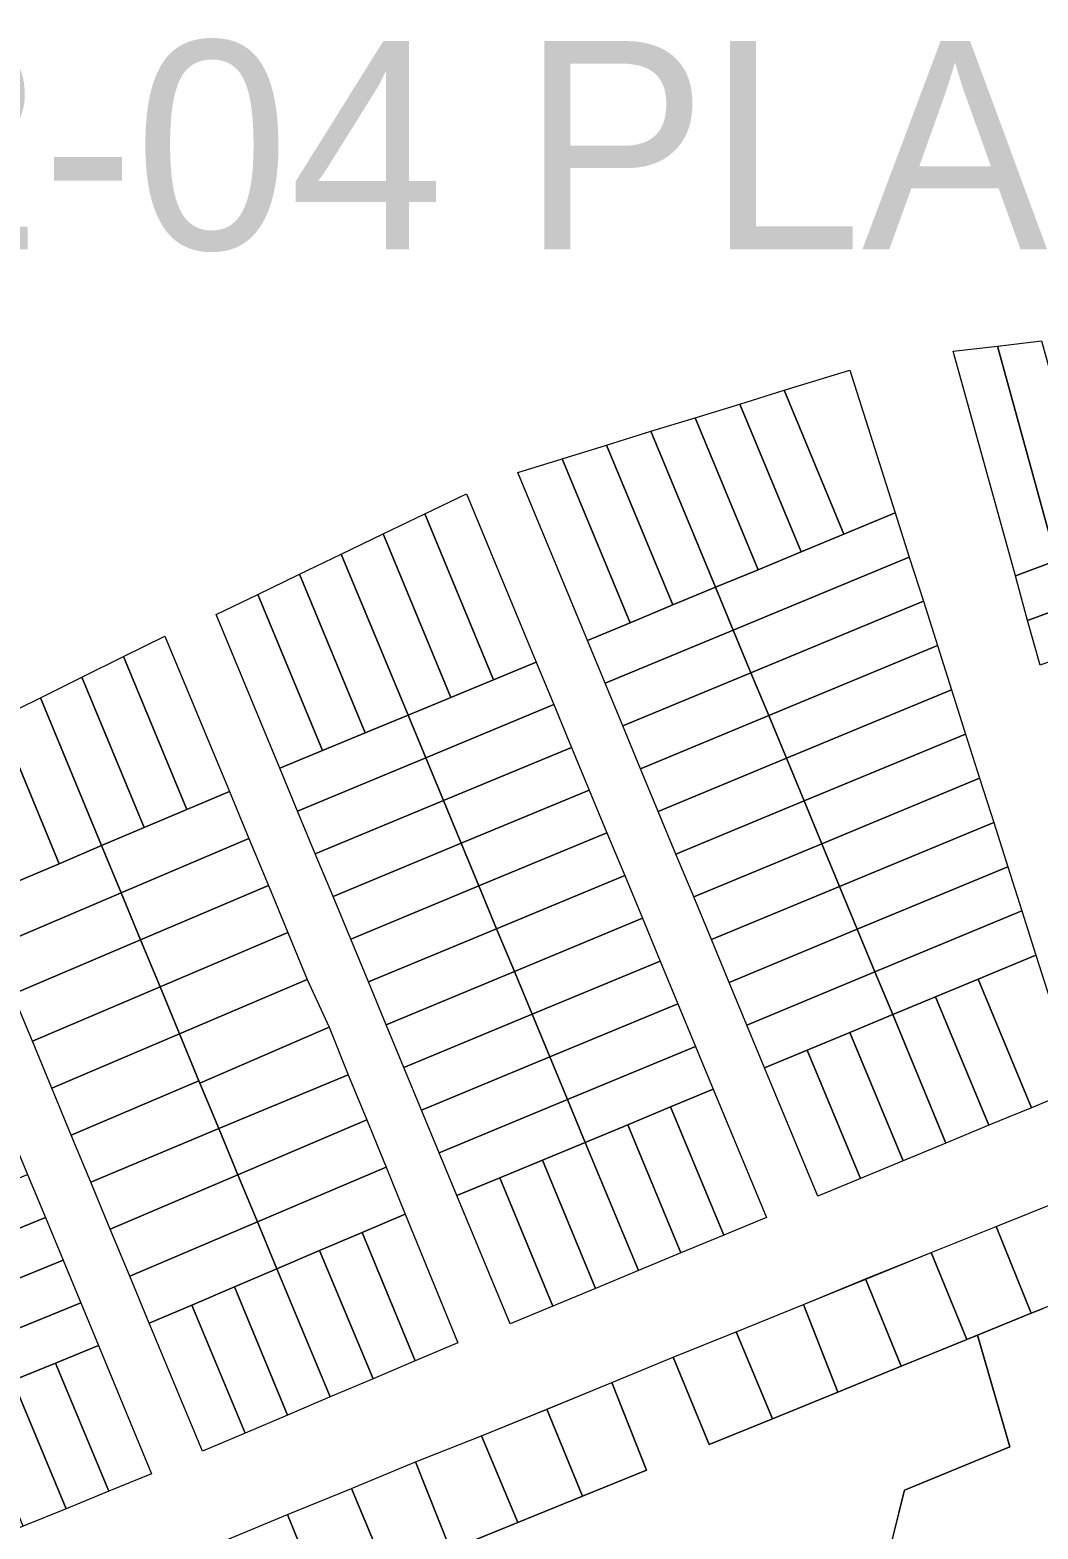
# Model space of a CAD drawing. Header units: metres. Extents: x 3873 to 16340, y -5213 to 3289.
# Drawn here: x 4251.1 to 4469, y 2713.3 to 3037.4 of the extents above; entities that cross this region are included whole.
import ezdxf

# ---------------------------------------------------------------- set-up
doc = ezdxf.new("R2010")
doc.units = ezdxf.units.M
for name, color, linetype, lineweight, plot in [('CONTEXTO-MANZANAS', 8, 'Continuous', 0, False), ('CONTEXTO-PARCELAS', 9, 'Continuous', 0, False), ('TEXTO', 7, 'Continuous', 0, False)]:
    doc.layers.add(name, color=color, linetype=linetype, lineweight=lineweight, plot=plot)

msp = doc.modelspace()

# ---------------------------------------------------------------- linework, layer by layer
at = {"layer": 'CONTEXTO-MANZANAS'}
for points in [[(4469.41, 2900.07), (4466.72, 2909.75), (4464.07, 2919.41), (4450.66, 2967.94), (4460.22, 2969.07), (4469.75, 2970.19)], [(4404.5, 2956.53), (4414.1, 2959.5), (4428.28, 2963.88), (4438.1, 2933), (4441.13, 2923.44), (4444.19, 2913.88), (4447.22, 2904.32), (4450.28, 2894.75), (4453.32, 2885.19), (4456.35, 2875.63), (4459.41, 2866.07), (4462.44, 2856.5), (4465.5, 2846.94), (4468.53, 2837.38), (4477.69, 2808.63), (4467.53, 2804.41), (4458.32, 2800.6), (4449.07, 2796.75), (4439.82, 2792.91), (4430.6, 2789.1), (4421.35, 2785.25), (4409.82, 2813.04), (4406, 2822.25), (4402.19, 2831.5), (4398.35, 2840.75), (4394.53, 2849.97), (4390.69, 2859.22), (4386.85, 2868.47), (4383.03, 2877.69), (4379.19, 2886.94), (4375.38, 2896.16), (4371.57, 2905.41), (4356.5, 2941.72), (4366.1, 2944.69), (4375.69, 2947.66), (4385.28, 2950.63), (4394.88, 2953.57), (4404.5, 2956.53)], [(4327.38, 2928.44), (4336.41, 2932.79), (4345.41, 2937.13), (4360.47, 2900.75), (4364.28, 2891.54), (4368.13, 2882.29), (4371.97, 2873.04), (4375.78, 2863.82), (4379.63, 2854.57), (4383.44, 2845.35), (4387.28, 2836.1), (4391.13, 2826.85), (4394.94, 2817.63), (4398.78, 2808.38), (4410.25, 2780.66), (4401.03, 2776.85), (4391.78, 2773), (4382.57, 2769.19), (4373.32, 2765.35), (4364.07, 2761.5), (4354.85, 2757.69), (4343.35, 2785.41), (4339.5, 2794.66), (4335.69, 2803.88), (4331.85, 2813.13), (4328.03, 2822.35), (4324.22, 2831.6), (4320.38, 2840.85), (4316.57, 2850.07), (4312.72, 2859.32), (4308.91, 2868.54), (4305.07, 2877.79), (4291.29, 2911), (4300.32, 2915.38), (4309.35, 2919.72), (4318.35, 2924.07), (4327.38, 2928.44)], [(4244.32, 2888.6), (4253.29, 2893.04), (4262.25, 2897.47), (4271.25, 2901.94), (4280.22, 2906.38)], [(4280.22, 2906.38), (4294.16, 2872.79), (4298.38, 2862.63), (4302.6, 2852.44), (4306.79, 2842.29), (4311, 2832.13), (4315.75, 2821.79), (4319.85, 2811.54), (4323.85, 2801.75), (4328.03, 2791.54), (4332.19, 2781.38), (4343.53, 2753.6), (4334.35, 2749.69), (4325.22, 2745.82), (4315.94, 2741.88), (4306.72, 2737.94), (4297.54, 2734.04), (4288.32, 2730.13), (4276.85, 2757.82), (4272.63, 2768), (4268.41, 2778.16), (4264.19, 2788.32), (4259.97, 2798.5), (4255.79, 2808.66), (4251.57, 2818.82), (4247.35, 2828.97)], [(4215.32, 2874.97), (4232.13, 2836.41), (4231.41, 2836.13), (4235.25, 2826.88), (4239.1, 2817.63), (4242.91, 2808.41), (4246.72, 2799.16), (4250.54, 2789.94), (4254.38, 2780.69), (4258.22, 2771.44), (4262.04, 2762.22), (4265.88, 2752.97), (4277.35, 2725.25), (4268.1, 2721.47), (4258.85, 2717.69), (4249.6, 2713.91), (4240.32, 2710.13)], [(4292.89, 2710.73), (4306.71, 2716.44), (4320.56, 2722.08), (4334.39, 2727.86), (4348.65, 2733.47), (4362.83, 2739.25), (4376.85, 2745.01), (4390.1, 2750.46), (4403.74, 2755.98), (4418.28, 2761.87), (4431.72, 2767.34), (4445.89, 2773.11), (4459.9, 2778.71), (4473.87, 2784.38)]]:
    msp.add_lwpolyline(points, dxfattribs=at)
at = {"layer": 'CONTEXTO-PARCELAS'}
for points in [[(4464.07, 2919.41), (4450.66, 2967.94), (4460.22, 2969.07), (4473, 2922.69), (4464.07, 2919.41)], [(4464.07, 2919.41), (4450.66, 2967.94), (4460.22, 2969.07), (4473, 2922.69), (4464.07, 2919.41)], [(4464.07, 2919.41), (4450.66, 2967.94), (4460.22, 2969.07), (4473, 2922.69), (4464.07, 2919.41)], [(4473, 2922.69), (4460.22, 2969.07), (4469.75, 2970.19), (4481.97, 2925.97), (4473, 2922.69)], [(4473, 2922.69), (4460.22, 2969.07), (4469.75, 2970.19), (4481.97, 2925.97), (4473, 2922.69)], [(4473, 2922.69), (4460.22, 2969.07), (4469.75, 2970.19), (4481.97, 2925.97), (4473, 2922.69)], [(4428.28, 2963.88), (4438.1, 2933), (4426.97, 2928.38), (4414.1, 2959.5), (4428.28, 2963.88)], [(4428.28, 2963.88), (4438.1, 2933), (4426.97, 2928.38), (4414.1, 2959.5), (4428.28, 2963.88)], [(4428.28, 2963.88), (4438.1, 2933), (4426.97, 2928.38), (4414.1, 2959.5), (4428.28, 2963.88)], [(4417.75, 2924.57), (4404.5, 2956.53), (4414.1, 2959.5), (4426.97, 2928.38), (4417.75, 2924.57)], [(4417.75, 2924.57), (4404.5, 2956.53), (4414.1, 2959.5), (4426.97, 2928.38), (4417.75, 2924.57)], [(4417.75, 2924.57), (4404.5, 2956.53), (4414.1, 2959.5), (4426.97, 2928.38), (4417.75, 2924.57)], [(4408.5, 2920.72), (4394.88, 2953.57), (4404.5, 2956.53), (4417.75, 2924.57), (4408.5, 2920.72)], [(4408.5, 2920.72), (4394.88, 2953.57), (4404.5, 2956.53), (4417.75, 2924.57), (4408.5, 2920.72)], [(4408.5, 2920.72), (4394.88, 2953.57), (4404.5, 2956.53), (4417.75, 2924.57), (4408.5, 2920.72)], [(4399.25, 2916.91), (4385.28, 2950.63), (4394.88, 2953.57), (4408.5, 2920.72), (4399.25, 2916.91)], [(4399.25, 2916.91), (4385.28, 2950.63), (4394.88, 2953.57), (4408.5, 2920.72), (4399.25, 2916.91)], [(4399.25, 2916.91), (4385.28, 2950.63), (4394.88, 2953.57), (4408.5, 2920.72), (4399.25, 2916.91)], [(4375.69, 2947.66), (4385.28, 2950.63), (4399.25, 2916.91), (4390.03, 2913.1), (4375.69, 2947.66)], [(4375.69, 2947.66), (4385.28, 2950.63), (4399.25, 2916.91), (4390.03, 2913.1), (4375.69, 2947.66)], [(4375.69, 2947.66), (4385.28, 2950.63), (4399.25, 2916.91), (4390.03, 2913.1), (4375.69, 2947.66)], [(4366.1, 2944.69), (4375.69, 2947.66), (4390.03, 2913.1), (4380.78, 2909.25), (4366.1, 2944.69)], [(4366.1, 2944.69), (4375.69, 2947.66), (4390.03, 2913.1), (4380.78, 2909.25), (4366.1, 2944.69)], [(4366.1, 2944.69), (4375.69, 2947.66), (4390.03, 2913.1), (4380.78, 2909.25), (4366.1, 2944.69)], [(4356.5, 2941.72), (4366.1, 2944.69), (4380.78, 2909.25), (4371.57, 2905.41), (4356.5, 2941.72)], [(4356.5, 2941.72), (4366.1, 2944.69), (4380.78, 2909.25), (4371.57, 2905.41), (4356.5, 2941.72)], [(4356.5, 2941.72), (4366.1, 2944.69), (4380.78, 2909.25), (4371.57, 2905.41), (4356.5, 2941.72)], [(4336.41, 2932.79), (4345.41, 2937.13), (4360.47, 2900.75), (4351.25, 2896.94), (4336.41, 2932.79)], [(4336.41, 2932.79), (4345.41, 2937.13), (4360.47, 2900.75), (4351.25, 2896.94), (4336.41, 2932.79)], [(4336.41, 2932.79), (4345.41, 2937.13), (4360.47, 2900.75), (4351.25, 2896.94), (4336.41, 2932.79)], [(4408.5, 2920.72), (4417.75, 2924.57), (4426.97, 2928.38), (4438.1, 2933), (4441.13, 2923.44), (4403.1, 2907.66), (4399.25, 2916.91), (4408.5, 2920.72)], [(4408.5, 2920.72), (4417.75, 2924.57), (4426.97, 2928.38), (4438.1, 2933), (4441.13, 2923.44), (4403.1, 2907.66), (4399.25, 2916.91), (4408.5, 2920.72)], [(4408.5, 2920.72), (4417.75, 2924.57), (4426.97, 2928.38), (4438.1, 2933), (4441.13, 2923.44), (4403.1, 2907.66), (4399.25, 2916.91), (4408.5, 2920.72)], [(4327.38, 2928.44), (4336.41, 2932.79), (4351.25, 2896.94), (4342, 2893.1), (4327.38, 2928.44)], [(4327.38, 2928.44), (4336.41, 2932.79), (4351.25, 2896.94), (4342, 2893.1), (4327.38, 2928.44)], [(4327.38, 2928.44), (4336.41, 2932.79), (4351.25, 2896.94), (4342, 2893.1), (4327.38, 2928.44)], [(4318.35, 2924.07), (4327.38, 2928.44), (4342, 2893.1), (4332.78, 2889.29), (4318.35, 2924.07)], [(4318.35, 2924.07), (4327.38, 2928.44), (4342, 2893.1), (4332.78, 2889.29), (4318.35, 2924.07)], [(4318.35, 2924.07), (4327.38, 2928.44), (4342, 2893.1), (4332.78, 2889.29), (4318.35, 2924.07)], [(4466.72, 2909.75), (4464.07, 2919.41), (4473, 2922.69), (4481.97, 2925.97), (4490.91, 2929.25), (4493.57, 2919.6), (4466.72, 2909.75)], [(4466.72, 2909.75), (4464.07, 2919.41), (4473, 2922.69), (4481.97, 2925.97), (4490.91, 2929.25), (4493.57, 2919.6), (4466.72, 2909.75)], [(4466.72, 2909.75), (4464.07, 2919.41), (4473, 2922.69), (4481.97, 2925.97), (4490.91, 2929.25), (4493.57, 2919.6), (4466.72, 2909.75)], [(4309.35, 2919.72), (4318.35, 2924.07), (4332.78, 2889.29), (4323.53, 2885.44), (4309.35, 2919.72)], [(4309.35, 2919.72), (4318.35, 2924.07), (4332.78, 2889.29), (4323.53, 2885.44), (4309.35, 2919.72)], [(4309.35, 2919.72), (4318.35, 2924.07), (4332.78, 2889.29), (4323.53, 2885.44), (4309.35, 2919.72)], [(4406.91, 2898.44), (4403.1, 2907.66), (4441.13, 2923.44), (4444.19, 2913.88), (4406.91, 2898.44)], [(4406.91, 2898.44), (4403.1, 2907.66), (4441.13, 2923.44), (4444.19, 2913.88), (4406.91, 2898.44)], [(4406.91, 2898.44), (4403.1, 2907.66), (4441.13, 2923.44), (4444.19, 2913.88), (4406.91, 2898.44)], [(4314.32, 2881.63), (4300.32, 2915.38), (4309.35, 2919.72), (4323.53, 2885.44), (4314.32, 2881.63)], [(4314.32, 2881.63), (4300.32, 2915.38), (4309.35, 2919.72), (4323.53, 2885.44), (4314.32, 2881.63)], [(4314.32, 2881.63), (4300.32, 2915.38), (4309.35, 2919.72), (4323.53, 2885.44), (4314.32, 2881.63)], [(4375.38, 2896.16), (4371.57, 2905.41), (4380.78, 2909.25), (4390.03, 2913.1), (4399.25, 2916.91), (4403.1, 2907.66), (4375.38, 2896.16)], [(4375.38, 2896.16), (4371.57, 2905.41), (4380.78, 2909.25), (4390.03, 2913.1), (4399.25, 2916.91), (4403.1, 2907.66), (4375.38, 2896.16)], [(4375.38, 2896.16), (4371.57, 2905.41), (4380.78, 2909.25), (4390.03, 2913.1), (4399.25, 2916.91), (4403.1, 2907.66), (4375.38, 2896.16)], [(4469.41, 2900.07), (4466.72, 2909.75), (4493.57, 2919.6), (4496.25, 2909.91), (4469.41, 2900.07)], [(4469.41, 2900.07), (4466.72, 2909.75), (4493.57, 2919.6), (4496.25, 2909.91), (4469.41, 2900.07)], [(4469.41, 2900.07), (4466.72, 2909.75), (4493.57, 2919.6), (4496.25, 2909.91), (4469.41, 2900.07)], [(4305.07, 2877.79), (4291.29, 2911), (4300.32, 2915.38), (4314.32, 2881.63), (4305.07, 2877.79)], [(4305.07, 2877.79), (4291.29, 2911), (4300.32, 2915.38), (4314.32, 2881.63), (4305.07, 2877.79)], [(4305.07, 2877.79), (4291.29, 2911), (4300.32, 2915.38), (4314.32, 2881.63), (4305.07, 2877.79)], [(4406.91, 2898.44), (4444.19, 2913.88), (4447.22, 2904.32), (4410.75, 2889.19), (4406.91, 2898.44)], [(4406.91, 2898.44), (4444.19, 2913.88), (4447.22, 2904.32), (4410.75, 2889.19), (4406.91, 2898.44)], [(4406.91, 2898.44), (4444.19, 2913.88), (4447.22, 2904.32), (4410.75, 2889.19), (4406.91, 2898.44)], [(4379.19, 2886.94), (4375.38, 2896.16), (4403.1, 2907.66), (4406.91, 2898.44), (4379.19, 2886.94)], [(4379.19, 2886.94), (4375.38, 2896.16), (4403.1, 2907.66), (4406.91, 2898.44), (4379.19, 2886.94)], [(4379.19, 2886.94), (4375.38, 2896.16), (4403.1, 2907.66), (4406.91, 2898.44), (4379.19, 2886.94)], [(4284.94, 2868.88), (4271.25, 2901.94), (4280.22, 2906.38), (4294.16, 2872.79), (4284.94, 2868.88)], [(4284.94, 2868.88), (4271.25, 2901.94), (4280.22, 2906.38), (4294.16, 2872.79), (4284.94, 2868.88)], [(4284.94, 2868.88), (4271.25, 2901.94), (4280.22, 2906.38), (4294.16, 2872.79), (4284.94, 2868.88)], [(4414.6, 2879.94), (4410.75, 2889.19), (4447.22, 2904.32), (4450.28, 2894.75), (4414.6, 2879.94)], [(4414.6, 2879.94), (4410.75, 2889.19), (4447.22, 2904.32), (4450.28, 2894.75), (4414.6, 2879.94)], [(4414.6, 2879.94), (4410.75, 2889.19), (4447.22, 2904.32), (4450.28, 2894.75), (4414.6, 2879.94)], [(4275.75, 2864.97), (4262.25, 2897.47), (4271.25, 2901.94), (4284.94, 2868.88), (4275.75, 2864.97)], [(4275.75, 2864.97), (4262.25, 2897.47), (4271.25, 2901.94), (4284.94, 2868.88), (4275.75, 2864.97)], [(4275.75, 2864.97), (4262.25, 2897.47), (4271.25, 2901.94), (4284.94, 2868.88), (4275.75, 2864.97)], [(4332.78, 2889.29), (4342, 2893.1), (4351.25, 2896.94), (4360.47, 2900.75), (4364.28, 2891.54), (4336.63, 2880.04), (4332.78, 2889.29)], [(4332.78, 2889.29), (4342, 2893.1), (4351.25, 2896.94), (4360.47, 2900.75), (4364.28, 2891.54), (4336.63, 2880.04), (4332.78, 2889.29)], [(4332.78, 2889.29), (4342, 2893.1), (4351.25, 2896.94), (4360.47, 2900.75), (4364.28, 2891.54), (4336.63, 2880.04), (4332.78, 2889.29)], [(4266.54, 2861.07), (4253.29, 2893.04), (4262.25, 2897.47), (4275.75, 2864.97), (4266.54, 2861.07)], [(4266.54, 2861.07), (4253.29, 2893.04), (4262.25, 2897.47), (4275.75, 2864.97), (4266.54, 2861.07)], [(4266.54, 2861.07), (4253.29, 2893.04), (4262.25, 2897.47), (4275.75, 2864.97), (4266.54, 2861.07)], [(4379.19, 2886.94), (4406.91, 2898.44), (4410.75, 2889.19), (4383.03, 2877.69), (4379.19, 2886.94)], [(4379.19, 2886.94), (4406.91, 2898.44), (4410.75, 2889.19), (4383.03, 2877.69), (4379.19, 2886.94)], [(4379.19, 2886.94), (4406.91, 2898.44), (4410.75, 2889.19), (4383.03, 2877.69), (4379.19, 2886.94)], [(4418.41, 2870.72), (4414.6, 2879.94), (4450.28, 2894.75), (4453.32, 2885.19), (4418.41, 2870.72)], [(4418.41, 2870.72), (4414.6, 2879.94), (4450.28, 2894.75), (4453.32, 2885.19), (4418.41, 2870.72)], [(4418.41, 2870.72), (4414.6, 2879.94), (4450.28, 2894.75), (4453.32, 2885.19), (4418.41, 2870.72)], [(4257.35, 2857.16), (4244.32, 2888.6), (4253.29, 2893.04), (4266.54, 2861.07), (4257.35, 2857.16)], [(4257.35, 2857.16), (4244.32, 2888.6), (4253.29, 2893.04), (4266.54, 2861.07), (4257.35, 2857.16)], [(4257.35, 2857.16), (4244.32, 2888.6), (4253.29, 2893.04), (4266.54, 2861.07), (4257.35, 2857.16)], [(4336.63, 2880.04), (4364.28, 2891.54), (4368.13, 2882.29), (4340.44, 2870.82), (4336.63, 2880.04)], [(4336.63, 2880.04), (4364.28, 2891.54), (4368.13, 2882.29), (4340.44, 2870.82), (4336.63, 2880.04)], [(4336.63, 2880.04), (4364.28, 2891.54), (4368.13, 2882.29), (4340.44, 2870.82), (4336.63, 2880.04)], [(4248.13, 2853.22), (4235.32, 2884.13), (4244.32, 2888.6), (4257.35, 2857.16), (4248.13, 2853.22)], [(4248.13, 2853.22), (4235.32, 2884.13), (4244.32, 2888.6), (4257.35, 2857.16), (4248.13, 2853.22)], [(4248.13, 2853.22), (4235.32, 2884.13), (4244.32, 2888.6), (4257.35, 2857.16), (4248.13, 2853.22)], [(4314.32, 2881.63), (4323.53, 2885.44), (4332.78, 2889.29), (4336.63, 2880.04), (4308.91, 2868.54), (4305.07, 2877.79), (4314.32, 2881.63)], [(4314.32, 2881.63), (4323.53, 2885.44), (4332.78, 2889.29), (4336.63, 2880.04), (4308.91, 2868.54), (4305.07, 2877.79), (4314.32, 2881.63)], [(4314.32, 2881.63), (4323.53, 2885.44), (4332.78, 2889.29), (4336.63, 2880.04), (4308.91, 2868.54), (4305.07, 2877.79), (4314.32, 2881.63)], [(4386.85, 2868.47), (4383.03, 2877.69), (4410.75, 2889.19), (4414.6, 2879.94), (4386.85, 2868.47)], [(4386.85, 2868.47), (4383.03, 2877.69), (4410.75, 2889.19), (4414.6, 2879.94), (4386.85, 2868.47)], [(4386.85, 2868.47), (4383.03, 2877.69), (4410.75, 2889.19), (4414.6, 2879.94), (4386.85, 2868.47)], [(4418.41, 2870.72), (4453.32, 2885.19), (4456.35, 2875.63), (4422.25, 2861.47), (4418.41, 2870.72)], [(4418.41, 2870.72), (4453.32, 2885.19), (4456.35, 2875.63), (4422.25, 2861.47), (4418.41, 2870.72)], [(4418.41, 2870.72), (4453.32, 2885.19), (4456.35, 2875.63), (4422.25, 2861.47), (4418.41, 2870.72)], [(4344.28, 2861.57), (4340.44, 2870.82), (4368.13, 2882.29), (4371.97, 2873.04), (4344.28, 2861.57)], [(4344.28, 2861.57), (4340.44, 2870.82), (4368.13, 2882.29), (4371.97, 2873.04), (4344.28, 2861.57)], [(4344.28, 2861.57), (4340.44, 2870.82), (4368.13, 2882.29), (4371.97, 2873.04), (4344.28, 2861.57)], [(4308.91, 2868.54), (4336.63, 2880.04), (4340.44, 2870.82), (4312.72, 2859.32), (4308.91, 2868.54)], [(4308.91, 2868.54), (4336.63, 2880.04), (4340.44, 2870.82), (4312.72, 2859.32), (4308.91, 2868.54)], [(4308.91, 2868.54), (4336.63, 2880.04), (4340.44, 2870.82), (4312.72, 2859.32), (4308.91, 2868.54)], [(4386.85, 2868.47), (4414.6, 2879.94), (4418.41, 2870.72), (4390.69, 2859.22), (4386.85, 2868.47)], [(4386.85, 2868.47), (4414.6, 2879.94), (4418.41, 2870.72), (4390.69, 2859.22), (4386.85, 2868.47)], [(4386.85, 2868.47), (4414.6, 2879.94), (4418.41, 2870.72), (4390.69, 2859.22), (4386.85, 2868.47)], [(4456.35, 2875.63), (4459.41, 2866.07), (4426.07, 2852.25), (4422.25, 2861.47), (4456.35, 2875.63)], [(4456.35, 2875.63), (4459.41, 2866.07), (4426.07, 2852.25), (4422.25, 2861.47), (4456.35, 2875.63)], [(4456.35, 2875.63), (4459.41, 2866.07), (4426.07, 2852.25), (4422.25, 2861.47), (4456.35, 2875.63)], [(4270.75, 2850.88), (4266.54, 2861.07), (4275.75, 2864.97), (4284.94, 2868.88), (4294.16, 2872.79), (4298.38, 2862.63), (4270.75, 2850.88)], [(4270.75, 2850.88), (4266.54, 2861.07), (4275.75, 2864.97), (4284.94, 2868.88), (4294.16, 2872.79), (4298.38, 2862.63), (4270.75, 2850.88)], [(4270.75, 2850.88), (4266.54, 2861.07), (4275.75, 2864.97), (4284.94, 2868.88), (4294.16, 2872.79), (4298.38, 2862.63), (4270.75, 2850.88)], [(4348.1, 2852.35), (4344.28, 2861.57), (4371.97, 2873.04), (4375.78, 2863.82), (4348.1, 2852.35)], [(4348.1, 2852.35), (4344.28, 2861.57), (4371.97, 2873.04), (4375.78, 2863.82), (4348.1, 2852.35)], [(4348.1, 2852.35), (4344.28, 2861.57), (4371.97, 2873.04), (4375.78, 2863.82), (4348.1, 2852.35)], [(4316.57, 2850.07), (4312.72, 2859.32), (4340.44, 2870.82), (4344.28, 2861.57), (4316.57, 2850.07)], [(4316.57, 2850.07), (4312.72, 2859.32), (4340.44, 2870.82), (4344.28, 2861.57), (4316.57, 2850.07)], [(4316.57, 2850.07), (4312.72, 2859.32), (4340.44, 2870.82), (4344.28, 2861.57), (4316.57, 2850.07)], [(4394.53, 2849.97), (4390.69, 2859.22), (4418.41, 2870.72), (4422.25, 2861.47), (4394.53, 2849.97)], [(4394.53, 2849.97), (4390.69, 2859.22), (4418.41, 2870.72), (4422.25, 2861.47), (4394.53, 2849.97)], [(4394.53, 2849.97), (4390.69, 2859.22), (4418.41, 2870.72), (4422.25, 2861.47), (4394.53, 2849.97)], [(4426.07, 2852.25), (4459.41, 2866.07), (4462.44, 2856.5), (4429.91, 2843), (4426.07, 2852.25)], [(4426.07, 2852.25), (4459.41, 2866.07), (4462.44, 2856.5), (4429.91, 2843), (4426.07, 2852.25)], [(4426.07, 2852.25), (4459.41, 2866.07), (4462.44, 2856.5), (4429.91, 2843), (4426.07, 2852.25)], [(4274.97, 2840.69), (4270.75, 2850.88), (4298.38, 2862.63), (4302.6, 2852.44), (4274.97, 2840.69)], [(4274.97, 2840.69), (4270.75, 2850.88), (4298.38, 2862.63), (4302.6, 2852.44), (4274.97, 2840.69)], [(4274.97, 2840.69), (4270.75, 2850.88), (4298.38, 2862.63), (4302.6, 2852.44), (4274.97, 2840.69)], [(4316.57, 2850.07), (4344.28, 2861.57), (4348.1, 2852.35), (4320.38, 2840.85), (4316.57, 2850.07)], [(4316.57, 2850.07), (4344.28, 2861.57), (4348.1, 2852.35), (4320.38, 2840.85), (4316.57, 2850.07)], [(4316.57, 2850.07), (4344.28, 2861.57), (4348.1, 2852.35), (4320.38, 2840.85), (4316.57, 2850.07)], [(4348.1, 2852.35), (4375.78, 2863.82), (4379.63, 2854.57), (4351.94, 2843.1), (4348.1, 2852.35)], [(4348.1, 2852.35), (4375.78, 2863.82), (4379.63, 2854.57), (4351.94, 2843.1), (4348.1, 2852.35)], [(4348.1, 2852.35), (4375.78, 2863.82), (4379.63, 2854.57), (4351.94, 2843.1), (4348.1, 2852.35)], [(4243.16, 2839.13), (4238.94, 2849.32), (4248.13, 2853.22), (4257.35, 2857.16), (4266.54, 2861.07), (4270.75, 2850.88), (4243.16, 2839.13)], [(4243.16, 2839.13), (4238.94, 2849.32), (4248.13, 2853.22), (4257.35, 2857.16), (4266.54, 2861.07), (4270.75, 2850.88), (4243.16, 2839.13)], [(4243.16, 2839.13), (4238.94, 2849.32), (4248.13, 2853.22), (4257.35, 2857.16), (4266.54, 2861.07), (4270.75, 2850.88), (4243.16, 2839.13)], [(4398.35, 2840.75), (4394.53, 2849.97), (4422.25, 2861.47), (4426.07, 2852.25), (4398.35, 2840.75)], [(4398.35, 2840.75), (4394.53, 2849.97), (4422.25, 2861.47), (4426.07, 2852.25), (4398.35, 2840.75)], [(4398.35, 2840.75), (4394.53, 2849.97), (4422.25, 2861.47), (4426.07, 2852.25), (4398.35, 2840.75)], [(4433.72, 2833.75), (4429.91, 2843), (4462.44, 2856.5), (4465.5, 2846.94), (4433.72, 2833.75)], [(4433.72, 2833.75), (4429.91, 2843), (4462.44, 2856.5), (4465.5, 2846.94), (4433.72, 2833.75)], [(4433.72, 2833.75), (4429.91, 2843), (4462.44, 2856.5), (4465.5, 2846.94), (4433.72, 2833.75)], [(4279.16, 2830.54), (4274.97, 2840.69), (4302.6, 2852.44), (4306.79, 2842.29), (4279.16, 2830.54)], [(4279.16, 2830.54), (4274.97, 2840.69), (4302.6, 2852.44), (4306.79, 2842.29), (4279.16, 2830.54)], [(4279.16, 2830.54), (4274.97, 2840.69), (4302.6, 2852.44), (4306.79, 2842.29), (4279.16, 2830.54)], [(4324.22, 2831.6), (4320.38, 2840.85), (4348.1, 2852.35), (4351.94, 2843.1), (4324.22, 2831.6)], [(4324.22, 2831.6), (4320.38, 2840.85), (4348.1, 2852.35), (4351.94, 2843.1), (4324.22, 2831.6)], [(4324.22, 2831.6), (4320.38, 2840.85), (4348.1, 2852.35), (4351.94, 2843.1), (4324.22, 2831.6)], [(4355.78, 2833.85), (4351.94, 2843.1), (4379.63, 2854.57), (4383.44, 2845.35), (4355.78, 2833.85)], [(4355.78, 2833.85), (4351.94, 2843.1), (4379.63, 2854.57), (4383.44, 2845.35), (4355.78, 2833.85)], [(4355.78, 2833.85), (4351.94, 2843.1), (4379.63, 2854.57), (4383.44, 2845.35), (4355.78, 2833.85)], [(4398.35, 2840.75), (4426.07, 2852.25), (4429.91, 2843), (4402.19, 2831.5), (4398.35, 2840.75)], [(4398.35, 2840.75), (4426.07, 2852.25), (4429.91, 2843), (4402.19, 2831.5), (4398.35, 2840.75)], [(4398.35, 2840.75), (4426.07, 2852.25), (4429.91, 2843), (4402.19, 2831.5), (4398.35, 2840.75)], [(4247.35, 2828.97), (4243.16, 2839.13), (4270.75, 2850.88), (4274.97, 2840.69), (4247.35, 2828.97)], [(4247.35, 2828.97), (4243.16, 2839.13), (4270.75, 2850.88), (4274.97, 2840.69), (4247.35, 2828.97)], [(4247.35, 2828.97), (4243.16, 2839.13), (4270.75, 2850.88), (4274.97, 2840.69), (4247.35, 2828.97)], [(4437.57, 2824.54), (4433.72, 2833.75), (4465.5, 2846.94), (4468.53, 2837.38), (4456.03, 2832.19), (4446.78, 2828.35), (4437.57, 2824.54)], [(4437.57, 2824.54), (4433.72, 2833.75), (4465.5, 2846.94), (4468.53, 2837.38), (4456.03, 2832.19), (4446.78, 2828.35), (4437.57, 2824.54)], [(4437.57, 2824.54), (4433.72, 2833.75), (4465.5, 2846.94), (4468.53, 2837.38), (4456.03, 2832.19), (4446.78, 2828.35), (4437.57, 2824.54)], [(4279.16, 2830.54), (4306.79, 2842.29), (4311, 2832.13), (4283.38, 2820.38), (4279.16, 2830.54)], [(4279.16, 2830.54), (4306.79, 2842.29), (4311, 2832.13), (4283.38, 2820.38), (4279.16, 2830.54)], [(4279.16, 2830.54), (4306.79, 2842.29), (4311, 2832.13), (4283.38, 2820.38), (4279.16, 2830.54)], [(4328.03, 2822.35), (4324.22, 2831.6), (4351.94, 2843.1), (4355.78, 2833.85), (4328.03, 2822.35)], [(4328.03, 2822.35), (4324.22, 2831.6), (4351.94, 2843.1), (4355.78, 2833.85), (4328.03, 2822.35)], [(4328.03, 2822.35), (4324.22, 2831.6), (4351.94, 2843.1), (4355.78, 2833.85), (4328.03, 2822.35)], [(4359.6, 2824.63), (4355.78, 2833.85), (4383.44, 2845.35), (4387.28, 2836.1), (4359.6, 2824.63)], [(4359.6, 2824.63), (4355.78, 2833.85), (4383.44, 2845.35), (4387.28, 2836.1), (4359.6, 2824.63)], [(4359.6, 2824.63), (4355.78, 2833.85), (4383.44, 2845.35), (4387.28, 2836.1), (4359.6, 2824.63)], [(4406, 2822.25), (4402.19, 2831.5), (4429.91, 2843), (4433.72, 2833.75), (4406, 2822.25)], [(4406, 2822.25), (4402.19, 2831.5), (4429.91, 2843), (4433.72, 2833.75), (4406, 2822.25)], [(4406, 2822.25), (4402.19, 2831.5), (4429.91, 2843), (4433.72, 2833.75), (4406, 2822.25)], [(4247.35, 2828.97), (4274.97, 2840.69), (4279.16, 2830.54), (4251.57, 2818.82), (4247.35, 2828.97)], [(4247.35, 2828.97), (4274.97, 2840.69), (4279.16, 2830.54), (4251.57, 2818.82), (4247.35, 2828.97)], [(4247.35, 2828.97), (4274.97, 2840.69), (4279.16, 2830.54), (4251.57, 2818.82), (4247.35, 2828.97)], [(4359.6, 2824.63), (4387.28, 2836.1), (4391.13, 2826.85), (4363.44, 2815.38), (4359.6, 2824.63)], [(4359.6, 2824.63), (4387.28, 2836.1), (4391.13, 2826.85), (4363.44, 2815.38), (4359.6, 2824.63)], [(4359.6, 2824.63), (4387.28, 2836.1), (4391.13, 2826.85), (4363.44, 2815.38), (4359.6, 2824.63)], [(4467.53, 2804.41), (4456.03, 2832.19), (4468.53, 2837.38), (4477.69, 2808.63), (4467.53, 2804.41)], [(4467.53, 2804.41), (4456.03, 2832.19), (4468.53, 2837.38), (4477.69, 2808.63), (4467.53, 2804.41)], [(4467.53, 2804.41), (4456.03, 2832.19), (4468.53, 2837.38), (4477.69, 2808.63), (4467.53, 2804.41)], [(4328.03, 2822.35), (4355.78, 2833.85), (4359.6, 2824.63), (4331.85, 2813.13), (4328.03, 2822.35)], [(4328.03, 2822.35), (4355.78, 2833.85), (4359.6, 2824.63), (4331.85, 2813.13), (4328.03, 2822.35)], [(4328.03, 2822.35), (4355.78, 2833.85), (4359.6, 2824.63), (4331.85, 2813.13), (4328.03, 2822.35)], [(4406, 2822.25), (4433.72, 2833.75), (4437.57, 2824.54), (4428.32, 2820.69), (4419.1, 2816.88), (4409.82, 2813.04), (4406, 2822.25)], [(4406, 2822.25), (4433.72, 2833.75), (4437.57, 2824.54), (4428.32, 2820.69), (4419.1, 2816.88), (4409.82, 2813.04), (4406, 2822.25)], [(4406, 2822.25), (4433.72, 2833.75), (4437.57, 2824.54), (4428.32, 2820.69), (4419.1, 2816.88), (4409.82, 2813.04), (4406, 2822.25)], [(4255.79, 2808.66), (4251.57, 2818.82), (4279.16, 2830.54), (4283.38, 2820.38), (4255.79, 2808.66)], [(4255.79, 2808.66), (4251.57, 2818.82), (4279.16, 2830.54), (4283.38, 2820.38), (4255.79, 2808.66)], [(4255.79, 2808.66), (4251.57, 2818.82), (4279.16, 2830.54), (4283.38, 2820.38), (4255.79, 2808.66)], [(4287.79, 2809.72), (4287.57, 2810.22), (4283.38, 2820.38), (4311, 2832.13), (4315.75, 2821.79), (4287.79, 2809.72)], [(4287.79, 2809.72), (4287.57, 2810.22), (4283.38, 2820.38), (4311, 2832.13), (4315.75, 2821.79), (4287.79, 2809.72)], [(4287.79, 2809.72), (4287.57, 2810.22), (4283.38, 2820.38), (4311, 2832.13), (4315.75, 2821.79), (4287.79, 2809.72)], [(4458.32, 2800.6), (4446.78, 2828.35), (4456.03, 2832.19), (4467.53, 2804.41), (4458.32, 2800.6)], [(4458.32, 2800.6), (4446.78, 2828.35), (4456.03, 2832.19), (4467.53, 2804.41), (4458.32, 2800.6)], [(4458.32, 2800.6), (4446.78, 2828.35), (4456.03, 2832.19), (4467.53, 2804.41), (4458.32, 2800.6)], [(4367.25, 2806.16), (4363.44, 2815.38), (4391.13, 2826.85), (4394.94, 2817.63), (4367.25, 2806.16)], [(4367.25, 2806.16), (4363.44, 2815.38), (4391.13, 2826.85), (4394.94, 2817.63), (4367.25, 2806.16)], [(4367.25, 2806.16), (4363.44, 2815.38), (4391.13, 2826.85), (4394.94, 2817.63), (4367.25, 2806.16)], [(4449.07, 2796.75), (4437.57, 2824.54), (4446.78, 2828.35), (4458.32, 2800.6), (4449.07, 2796.75)], [(4449.07, 2796.75), (4437.57, 2824.54), (4446.78, 2828.35), (4458.32, 2800.6), (4449.07, 2796.75)], [(4449.07, 2796.75), (4437.57, 2824.54), (4446.78, 2828.35), (4458.32, 2800.6), (4449.07, 2796.75)], [(4335.69, 2803.88), (4331.85, 2813.13), (4359.6, 2824.63), (4363.44, 2815.38), (4335.69, 2803.88)], [(4335.69, 2803.88), (4331.85, 2813.13), (4359.6, 2824.63), (4363.44, 2815.38), (4335.69, 2803.88)], [(4335.69, 2803.88), (4331.85, 2813.13), (4359.6, 2824.63), (4363.44, 2815.38), (4335.69, 2803.88)], [(4428.32, 2820.69), (4437.57, 2824.54), (4449.07, 2796.75), (4439.82, 2792.91), (4428.32, 2820.69)], [(4428.32, 2820.69), (4437.57, 2824.54), (4449.07, 2796.75), (4439.82, 2792.91), (4428.32, 2820.69)], [(4428.32, 2820.69), (4437.57, 2824.54), (4449.07, 2796.75), (4439.82, 2792.91), (4428.32, 2820.69)], [(4255.79, 2808.66), (4283.38, 2820.38), (4287.57, 2810.22), (4259.97, 2798.5), (4255.79, 2808.66)], [(4255.79, 2808.66), (4283.38, 2820.38), (4287.57, 2810.22), (4259.97, 2798.5), (4255.79, 2808.66)], [(4255.79, 2808.66), (4283.38, 2820.38), (4287.57, 2810.22), (4259.97, 2798.5), (4255.79, 2808.66)], [(4287.79, 2809.72), (4315.75, 2821.79), (4319.85, 2811.54), (4291.88, 2799.88), (4287.79, 2809.72)], [(4287.79, 2809.72), (4315.75, 2821.79), (4319.85, 2811.54), (4291.88, 2799.88), (4287.79, 2809.72)], [(4287.79, 2809.72), (4315.75, 2821.79), (4319.85, 2811.54), (4291.88, 2799.88), (4287.79, 2809.72)], [(4419.1, 2816.88), (4428.32, 2820.69), (4439.82, 2792.91), (4430.6, 2789.1), (4419.1, 2816.88)], [(4419.1, 2816.88), (4428.32, 2820.69), (4439.82, 2792.91), (4430.6, 2789.1), (4419.1, 2816.88)], [(4419.1, 2816.88), (4428.32, 2820.69), (4439.82, 2792.91), (4430.6, 2789.1), (4419.1, 2816.88)], [(4371.1, 2796.91), (4367.25, 2806.16), (4394.94, 2817.63), (4398.78, 2808.38), (4389.53, 2804.57), (4380.32, 2800.72), (4371.1, 2796.91)], [(4371.1, 2796.91), (4367.25, 2806.16), (4394.94, 2817.63), (4398.78, 2808.38), (4389.53, 2804.57), (4380.32, 2800.72), (4371.1, 2796.91)], [(4371.1, 2796.91), (4367.25, 2806.16), (4394.94, 2817.63), (4398.78, 2808.38), (4389.53, 2804.57), (4380.32, 2800.72), (4371.1, 2796.91)], [(4421.35, 2785.25), (4409.82, 2813.04), (4419.1, 2816.88), (4430.6, 2789.1), (4421.35, 2785.25)], [(4421.35, 2785.25), (4409.82, 2813.04), (4419.1, 2816.88), (4430.6, 2789.1), (4421.35, 2785.25)], [(4421.35, 2785.25), (4409.82, 2813.04), (4419.1, 2816.88), (4430.6, 2789.1), (4421.35, 2785.25)], [(4339.5, 2794.66), (4335.69, 2803.88), (4363.44, 2815.38), (4367.25, 2806.16), (4339.5, 2794.66)], [(4339.5, 2794.66), (4335.69, 2803.88), (4363.44, 2815.38), (4367.25, 2806.16), (4339.5, 2794.66)], [(4339.5, 2794.66), (4335.69, 2803.88), (4363.44, 2815.38), (4367.25, 2806.16), (4339.5, 2794.66)], [(4264.19, 2788.32), (4259.97, 2798.5), (4287.57, 2810.22), (4287.79, 2809.72), (4291.88, 2799.88), (4264.19, 2788.32)], [(4264.19, 2788.32), (4259.97, 2798.5), (4287.57, 2810.22), (4287.79, 2809.72), (4291.88, 2799.88), (4264.19, 2788.32)], [(4264.19, 2788.32), (4259.97, 2798.5), (4287.57, 2810.22), (4287.79, 2809.72), (4291.88, 2799.88), (4264.19, 2788.32)], [(4296, 2789.91), (4291.88, 2799.88), (4319.85, 2811.54), (4323.85, 2801.75), (4296, 2789.91)], [(4296, 2789.91), (4291.88, 2799.88), (4319.85, 2811.54), (4323.85, 2801.75), (4296, 2789.91)], [(4296, 2789.91), (4291.88, 2799.88), (4319.85, 2811.54), (4323.85, 2801.75), (4296, 2789.91)], [(4389.53, 2804.57), (4398.78, 2808.38), (4410.25, 2780.66), (4401.03, 2776.85), (4389.53, 2804.57)], [(4389.53, 2804.57), (4398.78, 2808.38), (4410.25, 2780.66), (4401.03, 2776.85), (4389.53, 2804.57)], [(4389.53, 2804.57), (4398.78, 2808.38), (4410.25, 2780.66), (4401.03, 2776.85), (4389.53, 2804.57)], [(4343.35, 2785.41), (4339.5, 2794.66), (4367.25, 2806.16), (4371.1, 2796.91), (4361.82, 2793.07), (4352.6, 2789.25), (4343.35, 2785.41)], [(4343.35, 2785.41), (4339.5, 2794.66), (4367.25, 2806.16), (4371.1, 2796.91), (4361.82, 2793.07), (4352.6, 2789.25), (4343.35, 2785.41)], [(4343.35, 2785.41), (4339.5, 2794.66), (4367.25, 2806.16), (4371.1, 2796.91), (4361.82, 2793.07), (4352.6, 2789.25), (4343.35, 2785.41)], [(4391.78, 2773), (4380.32, 2800.72), (4389.53, 2804.57), (4401.03, 2776.85), (4391.78, 2773)], [(4391.78, 2773), (4380.32, 2800.72), (4389.53, 2804.57), (4401.03, 2776.85), (4391.78, 2773)], [(4391.78, 2773), (4380.32, 2800.72), (4389.53, 2804.57), (4401.03, 2776.85), (4391.78, 2773)], [(4296, 2789.91), (4323.85, 2801.75), (4328.03, 2791.54), (4300.22, 2779.72), (4296, 2789.91)], [(4296, 2789.91), (4323.85, 2801.75), (4328.03, 2791.54), (4300.22, 2779.72), (4296, 2789.91)], [(4296, 2789.91), (4323.85, 2801.75), (4328.03, 2791.54), (4300.22, 2779.72), (4296, 2789.91)], [(4382.57, 2769.19), (4371.1, 2796.91), (4380.32, 2800.72), (4391.78, 2773), (4382.57, 2769.19)], [(4382.57, 2769.19), (4371.1, 2796.91), (4380.32, 2800.72), (4391.78, 2773), (4382.57, 2769.19)], [(4382.57, 2769.19), (4371.1, 2796.91), (4380.32, 2800.72), (4391.78, 2773), (4382.57, 2769.19)], [(4268.41, 2778.16), (4264.19, 2788.32), (4291.88, 2799.88), (4296, 2789.91), (4268.41, 2778.16)], [(4268.41, 2778.16), (4264.19, 2788.32), (4291.88, 2799.88), (4296, 2789.91), (4268.41, 2778.16)], [(4268.41, 2778.16), (4264.19, 2788.32), (4291.88, 2799.88), (4296, 2789.91), (4268.41, 2778.16)], [(4373.32, 2765.35), (4361.82, 2793.07), (4371.1, 2796.91), (4382.57, 2769.19), (4373.32, 2765.35)], [(4373.32, 2765.35), (4361.82, 2793.07), (4371.1, 2796.91), (4382.57, 2769.19), (4373.32, 2765.35)], [(4373.32, 2765.35), (4361.82, 2793.07), (4371.1, 2796.91), (4382.57, 2769.19), (4373.32, 2765.35)], [(4304.44, 2769.57), (4300.22, 2779.72), (4328.03, 2791.54), (4332.19, 2781.38), (4322.85, 2777.41), (4313.66, 2773.5), (4304.44, 2769.57)], [(4304.44, 2769.57), (4300.22, 2779.72), (4328.03, 2791.54), (4332.19, 2781.38), (4322.85, 2777.41), (4313.66, 2773.5), (4304.44, 2769.57)], [(4304.44, 2769.57), (4300.22, 2779.72), (4328.03, 2791.54), (4332.19, 2781.38), (4322.85, 2777.41), (4313.66, 2773.5), (4304.44, 2769.57)], [(4364.07, 2761.5), (4352.6, 2789.25), (4361.82, 2793.07), (4373.32, 2765.35), (4364.07, 2761.5)], [(4364.07, 2761.5), (4352.6, 2789.25), (4361.82, 2793.07), (4373.32, 2765.35), (4364.07, 2761.5)], [(4364.07, 2761.5), (4352.6, 2789.25), (4361.82, 2793.07), (4373.32, 2765.35), (4364.07, 2761.5)], [(4226.63, 2769.35), (4222.79, 2778.6), (4250.54, 2789.94), (4254.38, 2780.69), (4226.63, 2769.35)], [(4226.63, 2769.35), (4222.79, 2778.6), (4250.54, 2789.94), (4254.38, 2780.69), (4226.63, 2769.35)], [(4226.63, 2769.35), (4222.79, 2778.6), (4250.54, 2789.94), (4254.38, 2780.69), (4226.63, 2769.35)], [(4268.41, 2778.16), (4296, 2789.91), (4300.22, 2779.72), (4272.63, 2768), (4268.41, 2778.16)], [(4268.41, 2778.16), (4296, 2789.91), (4300.22, 2779.72), (4272.63, 2768), (4268.41, 2778.16)], [(4268.41, 2778.16), (4296, 2789.91), (4300.22, 2779.72), (4272.63, 2768), (4268.41, 2778.16)], [(4354.85, 2757.69), (4343.35, 2785.41), (4352.6, 2789.25), (4364.07, 2761.5), (4354.85, 2757.69)], [(4354.85, 2757.69), (4343.35, 2785.41), (4352.6, 2789.25), (4364.07, 2761.5), (4354.85, 2757.69)], [(4354.85, 2757.69), (4343.35, 2785.41), (4352.6, 2789.25), (4364.07, 2761.5), (4354.85, 2757.69)], [(4473.87, 2784.38), (4481.48, 2765.66), (4470.12, 2761.03), (4467.52, 2759.97), (4459.9, 2778.71), (4473.87, 2784.38)], [(4473.87, 2784.38), (4481.48, 2765.66), (4470.12, 2761.03), (4467.52, 2759.97), (4459.9, 2778.71), (4473.87, 2784.38)], [(4226.63, 2769.35), (4254.38, 2780.69), (4258.22, 2771.44), (4230.47, 2760.1), (4226.63, 2769.35)], [(4226.63, 2769.35), (4254.38, 2780.69), (4258.22, 2771.44), (4230.47, 2760.1), (4226.63, 2769.35)], [(4226.63, 2769.35), (4254.38, 2780.69), (4258.22, 2771.44), (4230.47, 2760.1), (4226.63, 2769.35)], [(4334.35, 2749.69), (4322.85, 2777.41), (4332.19, 2781.38), (4343.53, 2753.6), (4334.35, 2749.69)], [(4334.35, 2749.69), (4322.85, 2777.41), (4332.19, 2781.38), (4343.53, 2753.6), (4334.35, 2749.69)], [(4334.35, 2749.69), (4322.85, 2777.41), (4332.19, 2781.38), (4343.53, 2753.6), (4334.35, 2749.69)], [(4272.63, 2768), (4300.22, 2779.72), (4304.44, 2769.57), (4295.25, 2765.66), (4286.04, 2761.75), (4276.85, 2757.82), (4272.63, 2768)], [(4272.63, 2768), (4300.22, 2779.72), (4304.44, 2769.57), (4295.25, 2765.66), (4286.04, 2761.75), (4276.85, 2757.82), (4272.63, 2768)], [(4272.63, 2768), (4300.22, 2779.72), (4304.44, 2769.57), (4295.25, 2765.66), (4286.04, 2761.75), (4276.85, 2757.82), (4272.63, 2768)], [(4325.22, 2745.82), (4313.66, 2773.5), (4322.85, 2777.41), (4334.35, 2749.69), (4325.22, 2745.82)], [(4325.22, 2745.82), (4313.66, 2773.5), (4322.85, 2777.41), (4334.35, 2749.69), (4325.22, 2745.82)], [(4325.22, 2745.82), (4313.66, 2773.5), (4322.85, 2777.41), (4334.35, 2749.69), (4325.22, 2745.82)], [(4459.9, 2778.71), (4467.52, 2759.97), (4453.56, 2754.28), (4445.89, 2773.11), (4459.9, 2778.71)], [(4459.9, 2778.71), (4467.52, 2759.97), (4453.56, 2754.28), (4445.89, 2773.11), (4459.9, 2778.71)], [(4234.29, 2750.88), (4230.47, 2760.1), (4258.22, 2771.44), (4262.04, 2762.22), (4234.29, 2750.88)], [(4234.29, 2750.88), (4230.47, 2760.1), (4258.22, 2771.44), (4262.04, 2762.22), (4234.29, 2750.88)], [(4234.29, 2750.88), (4230.47, 2760.1), (4258.22, 2771.44), (4262.04, 2762.22), (4234.29, 2750.88)], [(4315.94, 2741.88), (4304.44, 2769.57), (4313.66, 2773.5), (4325.22, 2745.82), (4315.94, 2741.88)], [(4315.94, 2741.88), (4304.44, 2769.57), (4313.66, 2773.5), (4325.22, 2745.82), (4315.94, 2741.88)], [(4315.94, 2741.88), (4304.44, 2769.57), (4313.66, 2773.5), (4325.22, 2745.82), (4315.94, 2741.88)], [(4445.89, 2773.11), (4453.56, 2754.28), (4446.19, 2751.28), (4439.39, 2748.51), (4431.69, 2767.41), (4445.89, 2773.11)], [(4445.89, 2773.11), (4453.56, 2754.28), (4446.19, 2751.28), (4439.39, 2748.51), (4431.69, 2767.41), (4445.89, 2773.11)], [(4306.72, 2737.94), (4295.25, 2765.66), (4304.44, 2769.57), (4315.94, 2741.88), (4306.72, 2737.94)], [(4306.72, 2737.94), (4295.25, 2765.66), (4304.44, 2769.57), (4315.94, 2741.88), (4306.72, 2737.94)], [(4306.72, 2737.94), (4295.25, 2765.66), (4304.44, 2769.57), (4315.94, 2741.88), (4306.72, 2737.94)], [(4297.54, 2734.04), (4286.04, 2761.75), (4295.25, 2765.66), (4306.72, 2737.94), (4297.54, 2734.04)], [(4297.54, 2734.04), (4286.04, 2761.75), (4295.25, 2765.66), (4306.72, 2737.94), (4297.54, 2734.04)], [(4297.54, 2734.04), (4286.04, 2761.75), (4295.25, 2765.66), (4306.72, 2737.94), (4297.54, 2734.04)], [(4431.69, 2767.41), (4439.39, 2748.51), (4425.67, 2742.92), (4418.28, 2761.87), (4431.69, 2767.41)], [(4431.69, 2767.41), (4439.39, 2748.51), (4425.67, 2742.92), (4418.28, 2761.87), (4431.69, 2767.41)], [(4238.13, 2741.63), (4234.29, 2750.88), (4262.04, 2762.22), (4265.88, 2752.97), (4256.6, 2749.19), (4247.35, 2745.41), (4238.13, 2741.63)], [(4238.13, 2741.63), (4234.29, 2750.88), (4262.04, 2762.22), (4265.88, 2752.97), (4256.6, 2749.19), (4247.35, 2745.41), (4238.13, 2741.63)], [(4238.13, 2741.63), (4234.29, 2750.88), (4262.04, 2762.22), (4265.88, 2752.97), (4256.6, 2749.19), (4247.35, 2745.41), (4238.13, 2741.63)], [(4288.32, 2730.13), (4276.85, 2757.82), (4286.04, 2761.75), (4297.54, 2734.04), (4288.32, 2730.13)], [(4288.32, 2730.13), (4276.85, 2757.82), (4286.04, 2761.75), (4297.54, 2734.04), (4288.32, 2730.13)], [(4288.32, 2730.13), (4276.85, 2757.82), (4286.04, 2761.75), (4297.54, 2734.04), (4288.32, 2730.13)], [(4418.28, 2761.87), (4425.67, 2742.92), (4411.54, 2737.16), (4403.74, 2755.98), (4418.28, 2761.87)], [(4418.28, 2761.87), (4425.67, 2742.92), (4411.54, 2737.16), (4403.74, 2755.98), (4418.28, 2761.87)], [(4313.59, 2451), (4279.6, 2515.97), (4260.16, 2517.43), (4253.65, 2590.62), (4281.21, 2588.38), (4283.04, 2607.68), (4283.45, 2612.29), (4308.51, 2610.88), (4308.19, 2599.72), (4315.16, 2599.25), (4314.92, 2596.1), (4309.82, 2596.16), (4308.09, 2571.84), (4319.46, 2570.71), (4317.88, 2553.4), (4345.29, 2551.12), (4346.69, 2568.42), (4384.74, 2565.13), (4406.43, 2585.08), (4440.12, 2721.75), (4462.85, 2731.12), (4455.89, 2755.23), (4467.52, 2759.97), (4470.12, 2761.03)], [(4313.59, 2451), (4279.6, 2515.97), (4260.16, 2517.43), (4253.65, 2590.62), (4281.21, 2588.38), (4283.04, 2607.68), (4283.45, 2612.29), (4308.51, 2610.88), (4308.19, 2599.72), (4315.16, 2599.25), (4314.92, 2596.1), (4309.82, 2596.16), (4308.09, 2571.84), (4319.46, 2570.71), (4317.88, 2553.4), (4345.29, 2551.12), (4346.69, 2568.42), (4384.74, 2565.13), (4406.43, 2585.08), (4440.12, 2721.75), (4462.85, 2731.12), (4455.89, 2755.23), (4467.52, 2759.97), (4470.12, 2761.03)], [(4267.69, 2678.56), (4314.39, 2697.58), (4370.49, 2720.44), (4384.34, 2726.08), (4376.85, 2745.01), (4390.1, 2750.46), (4397.86, 2731.59), (4411.54, 2737.16), (4425.67, 2742.92), (4439.39, 2748.51), (4455.89, 2755.23), (4462.85, 2731.12), (4440.12, 2721.75), (4422.87, 2653.05), (4331.65, 2637.64), (4267.69, 2678.56)], [(4267.69, 2678.56), (4314.39, 2697.58), (4370.49, 2720.44), (4384.34, 2726.08), (4376.85, 2745.01), (4390.1, 2750.46), (4397.86, 2731.59), (4411.54, 2737.16), (4425.67, 2742.92), (4439.39, 2748.51), (4455.89, 2755.23), (4462.85, 2731.12), (4440.12, 2721.75), (4422.87, 2653.05), (4331.65, 2637.64), (4267.69, 2678.56)], [(4403.74, 2755.98), (4411.54, 2737.16), (4397.86, 2731.59), (4390.09, 2750.47), (4403.74, 2755.98)], [(4403.74, 2755.98), (4411.54, 2737.16), (4397.86, 2731.59), (4390.09, 2750.47), (4403.74, 2755.98)], [(4453.56, 2754.28), (4455.89, 2755.23), (4453.56, 2754.28)], [(4453.56, 2754.28), (4455.89, 2755.23), (4453.56, 2754.28)], [(4268.1, 2721.47), (4256.6, 2749.19), (4265.88, 2752.97), (4277.35, 2725.25), (4268.1, 2721.47)], [(4268.1, 2721.47), (4256.6, 2749.19), (4265.88, 2752.97), (4277.35, 2725.25), (4268.1, 2721.47)], [(4268.1, 2721.47), (4256.6, 2749.19), (4265.88, 2752.97), (4277.35, 2725.25), (4268.1, 2721.47)], [(4258.85, 2717.69), (4247.35, 2745.41), (4256.6, 2749.19), (4268.1, 2721.47), (4258.85, 2717.69)], [(4258.85, 2717.69), (4247.35, 2745.41), (4256.6, 2749.19), (4268.1, 2721.47), (4258.85, 2717.69)], [(4258.85, 2717.69), (4247.35, 2745.41), (4256.6, 2749.19), (4268.1, 2721.47), (4258.85, 2717.69)], [(4249.6, 2713.91), (4238.13, 2741.63), (4247.35, 2745.41), (4258.85, 2717.69), (4249.6, 2713.91)], [(4249.6, 2713.91), (4238.13, 2741.63), (4247.35, 2745.41), (4258.85, 2717.69), (4249.6, 2713.91)], [(4249.6, 2713.91), (4238.13, 2741.63), (4247.35, 2745.41), (4258.85, 2717.69), (4249.6, 2713.91)], [(4376.85, 2745.01), (4384.34, 2726.08), (4370.49, 2720.44), (4362.82, 2739.26), (4376.85, 2745.01)], [(4376.85, 2745.01), (4384.34, 2726.08), (4370.49, 2720.44), (4362.82, 2739.26), (4376.85, 2745.01)], [(4362.82, 2739.26), (4370.49, 2720.44), (4356.5, 2714.74), (4348.65, 2733.47), (4362.82, 2739.26)], [(4362.82, 2739.26), (4370.49, 2720.44), (4356.5, 2714.74), (4348.65, 2733.47), (4362.82, 2739.26)], [(4348.65, 2733.47), (4356.5, 2714.74), (4341.96, 2708.82), (4334.39, 2727.86), (4348.65, 2733.47)], [(4348.65, 2733.47), (4356.5, 2714.74), (4341.96, 2708.82), (4334.39, 2727.86), (4348.65, 2733.47)], [(4334.39, 2727.86), (4341.96, 2708.82), (4328.41, 2703.29), (4320.56, 2722.08), (4334.39, 2727.86)], [(4334.39, 2727.86), (4341.96, 2708.82), (4328.41, 2703.29), (4320.56, 2722.08), (4334.39, 2727.86)], [(4320.56, 2722.08), (4328.41, 2703.29), (4314.39, 2697.58), (4306.71, 2716.44), (4320.56, 2722.08)], [(4320.56, 2722.08), (4328.41, 2703.29), (4314.39, 2697.58), (4306.71, 2716.44), (4320.56, 2722.08)], [(4306.71, 2716.44), (4314.39, 2697.58), (4300.63, 2691.98), (4292.89, 2710.73), (4306.71, 2716.44)], [(4306.71, 2716.44), (4314.39, 2697.58), (4300.63, 2691.98), (4292.89, 2710.73), (4306.71, 2716.44)]]:
    msp.add_lwpolyline(points, dxfattribs=at)

# ---------------------------------------------------------------- texts
at = {"layer": 'TEXTO'}
msp.add_text('S2-04 PLAZA MAYOR FUNDACIONAL (sobre contexto real)', height=45, dxfattribs=at).set_placement((4180, 2990))

doc.saveas('drawing.dxf')
